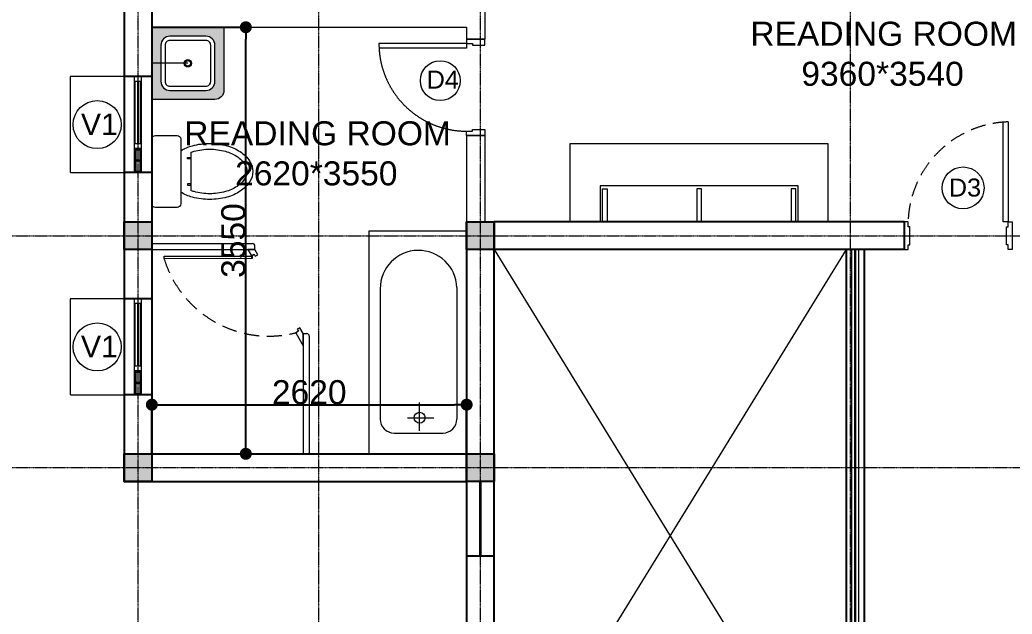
# Model space of a CAD drawing. Header units: millimetres. Extents: x -425671 to 598394, y -194194 to 343585.
# Drawn here: x 43240 to 51499, y 116592 to 121538 of the extents above; entities that cross this region are included whole.
import ezdxf

# ---------------------------------------------------------------- set-up
doc = ezdxf.new("R2010")
doc.units = ezdxf.units.MM
for name, pattern in [('ACAD_ISO10W100', [18, 12, -3, 0, -3]), ('DOT3', [0.06, 0, -0.06]), ('HIDDEN', [9.525, 6.35, -3.175])]:
    doc.linetypes.add(name, pattern=pattern)
for name, color, linetype, lineweight in [('150mm Wall', 250, 'Continuous', 13), ('230mm Wall', 250, 'Continuous', 25), ('A-Door', 250, 'Continuous', 13), ('bath fur', 250, 'Continuous', 5), ('Bathroom Door', 250, 'Continuous', 9), ('Centre line', 30, 'Continuous', 9), ('Column', 250, 'Continuous', 25), ('Cutout', 250, 'Continuous', 5), ('Furniture', 250, 'Continuous', 5), ('Glass', 4, 'Continuous', 5), ('Hidden', 250, 'Continuous', 5), ('Level', 250, 'Continuous', 13), ('Partition', 250, 'Continuous', 9), ('Railing', 250, 'Continuous', 9), ('S-DIM', 30, 'Continuous', 13), ('TEXT', 30, 'DOT3', 9), ('VENT', 250, 'Continuous', 9)]:
    doc.layers.add(name, color=color, linetype=linetype, lineweight=lineweight)
doc.layers.add('Slab', color=250, linetype='Continuous')
doc.styles.get("Standard").update_dxf_attribs({"font": 'arial.ttf'})
doc.dimstyles.new('ISO-25', dxfattribs={"dimtxt": 200, "dimasz": 180, "dimexe": 1.25, "dimexo": 0.625, "dimtad": 1, "dimtxsty": 'Standard', "dimblk": 'DOT', "dimcen": 2.5, "dimadec": 0, "dimazin": 0, "dimtfac": 1, "dimtmove": 0, "dimatfit": 3, "dimfxl": 0, "dimarcsym": 0})

# ---------------------------------------------------------------- blocks, each defined once
blk = doc.blocks.new('Bath tub')
at = {"layer": 'bath fur'}
for p, q in [((3469486, 847856.9), (3469486, 846771.5)), ((3470123.6, 847866), (3470123.6, 846771.5)), ((3469814, 846673.8), (3469814, 846910.5)), ((3469713.8, 846783), (3469932.4, 846783)), ((3469601.9, 846655.6), (3470007.7, 846655.6))]:
    blk.add_line(p, q, dxfattribs=at)
blk.add_lwpolyline([(3470205.6, 846482.7), (3469394.2, 846482.7), (3469394.2, 848337.3), (3470205.6, 848337.3)], close=True, dxfattribs=at)
blk.add_circle((3469814, 846783), 45.5, dxfattribs=at)
for centre, radius, start, end in [((3469804.9, 847856.9), 318.9, 1.63549, 180), ((3469601.9, 846771.5), 115.9, 180, 270), ((3470007.7, 846771.5), 115.9, 270, 0)]:
    blk.add_arc(centre, radius, start, end, dxfattribs=at)
blk = doc.blocks.new('WC')
at = {"layer": 'bath fur', "linetype": 'Continuous'}
for p, q in [((2471147360.3, 936774611.7), (2471147360.3, 936774071.7)), ((2471147570.3, 936774641.7), (2471147390.3, 936774641.7)), ((2471147600.3, 936774071.7), (2471147600.3, 936774611.7)), ((2471147684.3, 936774182.3), (2471147684.3, 936774501.2)), ((2471147657.4, 936774456.9), (2471147684.4, 936774456.9)), ((2471147657.4, 936774445.2), (2471147657.4, 936774456.9)), ((2471147684.4, 936774445.2), (2471147657.4, 936774445.2)), ((2471147684.4, 936774456.9), (2471147684.4, 936774445.2)), ((2471147684.4, 936774238), (2471147657.4, 936774238)), ((2471147657.4, 936774238), (2471147657.4, 936774226.3)), ((2471147657.4, 936774226.3), (2471147684.4, 936774226.3)), ((2471147684.4, 936774226.3), (2471147684.4, 936774238)), ((2471147390.3, 936774041.7), (2471147570.3, 936774041.7))]:
    blk.add_line(p, q, dxfattribs=at)
for centre, radius, start, end in [((2471147390.3, 936774611.7), 30, 90, 180), ((2471147570.3, 936774611.7), 30, 0, 90), ((2471147841.7, 936774025.2), 549.7, 90, 105.07314), ((2471147841.7, 936774025.2), 549.7, 74.92686, 90), ((2471147799.7, 936774181.2), 388.2, 105.07314, 120.90344), ((2471147799.7, 936774181.2), 340.2, 105.07314, 109.82401), ((2471147841.7, 936774025.2), 501.7, 90, 105.07314), ((2471147841.7, 936774025.2), 501.7, 74.92686, 90), ((2471147883.7, 936774181.2), 340.2, 56.96846, 74.92686), ((2471147883.7, 936774181.2), 388.2, 56.96846, 74.92686), ((2471147947.7, 936774279.7), 270.7, 32.49978, 56.96846), ((2471147947.7, 936774279.7), 222.7, 32.49978, 56.96846), ((2471148045.1, 936774341.7), 155.2, 0, 32.49978), ((2471148045.1, 936774341.7), 107.2, 0, 32.49978), ((2471148045.1, 936774341.7), 107.2, 327.50022, 0), ((2471148045.1, 936774341.7), 155.2, 327.50022, 0), ((2471147947.7, 936774403.8), 222.7, 303.03154, 327.50022), ((2471147947.7, 936774403.8), 270.7, 303.03154, 327.50022), ((2471147799.7, 936774502.3), 388.2, 239.09656, 254.92686), ((2471147799.7, 936774502.3), 340.2, 250.17599, 254.92686), ((2471147841.7, 936774658.2), 501.7, 254.92686, 270), ((2471147841.7, 936774658.2), 501.7, 270, 285.07314), ((2471147883.7, 936774502.3), 340.2, 285.07314, 303.03154), ((2471147883.7, 936774502.3), 388.2, 285.07314, 303.03154), ((2471147841.7, 936774658.2), 549.7, 254.92686, 270), ((2471147841.7, 936774658.2), 549.7, 270, 285.07314), ((2471147390.3, 936774071.7), 30, 180, 270), ((2471147570.3, 936774071.7), 30, 270, 0)]:
    blk.add_arc(centre, radius, start, end, dxfattribs=at)
blk = doc.blocks.new('Door1')
at = {"layer": 'Bathroom Door'}
for p, q in [((1900.5856, 444.8857), (1899.8556, 444.8857)), ((1900.5856, 444.8457), (1899.8567, 444.8457))]:
    blk.add_line(p, q, dxfattribs=at)
for points in [[(1900.7356, 444.9207), (1900.5856, 444.9207), (1900.5856, 444.8857), (1900.6356, 444.8857), (1900.6356, 444.8707), (1900.7356, 444.8707), (1900.7356, 444.9207)], [(1900.5856, 444.8857), (1900.5856, 444.8457)], [(1900.7356, 444.1207), (1900.5856, 444.1207), (1900.5856, 444.1557), (1900.6356, 444.1557), (1900.6356, 444.1707), (1900.7356, 444.1707), (1900.7356, 444.1207)]]:
    blk.add_lwpolyline(points, dxfattribs=at)
at = {"layer": 'Bathroom Door', "linetype": 'HIDDEN', "ltscale": 20}
blk.add_arc((1900.5856, 444.8857), 0.73, 180, 270, dxfattribs=at)
blk = doc.blocks.new('Door 900')
at = {"layer": 'A-Door'}
for points in [[(29934124.5, 12198490.5), (29934164.5, 12198490.5), (29934164.5, 12198476.1), (29934239.4, 12198476.1), (29934314.4, 12198476.1), (29934314.4, 12198490.5), (29934354.4, 12198490.5), (29934354.4, 12198524.1), (29934239.4, 12198524.1), (29934124.5, 12198524.1)], [(29934164.5, 12197672.1), (29934314.4, 12197672.1), (29934314.4, 12197657.7), (29934354.4, 12197657.7), (29934354.4, 12197624.1), (29934239.4, 12197624.1), (29934124.5, 12197624.1), (29934124.5, 12197657.7), (29934164.5, 12197657.7)]]:
    blk.add_lwpolyline(points, close=True, dxfattribs=at)
blk.add_lwpolyline([(29935186.9, 12197657.7), (29934354.4, 12197657.7), (29934354.4, 12197697.7), (29935184.8, 12197697.7)], dxfattribs=at)
at = {"layer": 'A-Door', "linetype": 'HIDDEN', "ltscale": 20}
blk.add_arc((29934327.4, 12197631), 859.9, 1.77694, 88.20242, dxfattribs=at)
blk = doc.blocks.new('800mm Door')
at = {"layer": 'Bathroom Door'}
for p, q in [((3473570.6, 850968.7), (3473570.6, 850968.7)), ((3473571.5, 850972.1), (3473586.7, 850980.9)), ((3473574.7, 850971.6), (3473587.7, 850979.1)), ((3473587.7, 850979.1), (3473586.7, 850980.9))]:
    blk.add_line(p, q, dxfattribs=at)
for points in [[(3473597.8, 851021.8), (3473540.1, 851021.8), (3473569.4, 850970.9), (3473591, 850983.4), (3473601, 850966), (3473622.7, 850978.5)], [(3473571.9, 850946.6), (3472841.9, 850945.7), (3472841.9, 850965.7), (3473571.9, 850966.6)], [(3473938.2, 850329.4), (3474000.1, 850221.8), (3474000.1, 850322.1), (3473971.6, 850371.6), (3473949.9, 850359.2), (3473959.9, 850341.8)]]:
    blk.add_lwpolyline(points, close=True, dxfattribs=at)
blk.add_lwpolyline([(3473573.9, 850967.7), (3473573.9, 850946.6), (3473571.9, 850946.6), (3473571.9, 850967.6)], dxfattribs=at)
for radius in [2.5, 1.5]:
    blk.add_circle((3473572.8, 850970), radius, dxfattribs=at)
at = {"layer": 'Bathroom Door', "linetype": 'HIDDEN', "ltscale": 20}
blk.add_arc((3473714.2, 851214.2), 912.7, 197.10323, 284.20866, dxfattribs=at)
blk = doc.blocks.new('vent p')
at = {"layer": 'VENT', "linetype": 'Continuous'}
for points in [[(562291.7, -470392.8), (562291.7, -470452.8)], [(562291.7, -470392.8), (563091.7, -470392.8)], [(562386.7, -470392.8), (562386.7, -470452.8)], [(562396.7, -470392.8), (562396.7, -470452.8)], [(562491.7, -470392.8), (562491.7, -470452.8)], [(562531.7, -470392.8), (562531.7, -470452.8)], [(562531.7, -470402.8), (563051.7, -470402.8)], [(563051.7, -470392.8), (563051.7, -470452.8)], [(563091.7, -470392.8), (563091.7, -470452.8)], [(562291.7, -470452.8), (563091.7, -470452.8)], [(562531.7, -470447.8), (563051.7, -470447.8)]]:
    blk.add_lwpolyline(points, dxfattribs=at)
for points in [[(562291.7, -470392.8), (562491.7, -470392.8), (562491.7, -470452.8), (562291.7, -470452.8)], [(562297.7, -470398.8), (562485.7, -470398.8), (562485.7, -470446.8), (562297.7, -470446.8)], [(562303.7, -470404.8), (562479.7, -470404.8), (562479.7, -470440.8), (562303.7, -470440.8)]]:
    blk.add_lwpolyline(points, close=True, dxfattribs=at)
at = {"layer": 'VENT', "color": 4, "linetype": 'Continuous'}
for points in [[(562531.7, -470419.8), (563051.7, -470419.8)], [(562531.7, -470425.8), (563051.7, -470425.8)]]:
    blk.add_lwpolyline(points, dxfattribs=at)
blk = doc.blocks.new('Basin')
at = {"layer": 'bath fur', "linetype": 'Continuous', "true_color": 0x636466}
h = blk.add_hatch(color=251, dxfattribs=at)
h.dxf.hatch_style = 1
edge = h.paths.add_edge_path(flags=16)
edge.add_line((3472890.1, 852346.6), (3473190.1, 852346.6))
edge.add_arc((3473190.1, 852421.6), 75, 270, 360)
edge.add_line((3473265.1, 852421.6), (3473265.1, 852721.6))
edge.add_arc((3473190.1, 852721.6), 75, 0, 90)
edge.add_line((3473190.1, 852796.6), (3472890.1, 852796.6))
edge.add_arc((3472890.1, 852721.6), 75, 90, 180)
edge.add_line((3472815.1, 852721.6), (3472815.1, 852421.6))
edge.add_arc((3472890.1, 852421.6), 75, 180, 270)
edge = h.paths.add_edge_path()
edge.add_line((3472740.1, 852871.8), (3473340.1, 852871.8))
edge.add_line((3473340.1, 852871.8), (3473340.1, 852346.8))
edge.add_arc((3473265.1, 852346.8), 75, -90, 0, ccw=False)
edge.add_line((3473265.1, 852271.8), (3472740.1, 852271.8))
edge.add_line((3472740.1, 852271.8), (3472740.1, 852871.8))
at = {"layer": 'bath fur', "linetype": 'Continuous'}
blk.add_line((3473040.1, 852571.8), (3472740.1, 852571.8), dxfattribs=at)
blk.add_lwpolyline([(3472740.1, 852871.8), (3473340.1, 852871.8), (3473340.1, 852346.8, -0.414214), (3473265.1, 852271.8), (3472740.1, 852271.8)], format="xyb", close=True, dxfattribs=at)
at = {"layer": 'bath fur'}
for points in [[(3472890.1, 852346.6), (3473190.1, 852346.6, 0.414214), (3473265.1, 852421.6), (3473265.1, 852721.6, 0.414214), (3473190.1, 852796.6), (3472890.1, 852796.6, 0.414214), (3472815.1, 852721.6), (3472815.1, 852421.6, 0.414214)], [(3472890.1, 852381.6), (3473190.1, 852381.6, 0.414214), (3473230.1, 852421.6), (3473230.1, 852721.6, 0.414214), (3473190.1, 852761.6), (3472890.1, 852761.6, 0.414214), (3472850.1, 852721.6), (3472850.1, 852421.6, 0.414214)]]:
    blk.add_lwpolyline(points, format="xyb", close=True, dxfattribs=at)
for radius in [30.5, 22.5]:
    blk.add_circle((3473040.1, 852571.8), radius, dxfattribs=at)
blk = doc.blocks.new('_Dot')
at = {"color": 0, "linetype": 'ByBlock', "lineweight": -2}
blk.add_line((-0.5, 0), (-1, 0), dxfattribs=at)
at = {"color": 0, "linetype": 'ByBlock', "const_width": 0.5}
blk.add_lwpolyline([(-0.25, 0, 1), (0.25, 0, 1)], format="xyb", close=True, dxfattribs=at)
blk = doc.blocks.new('*D227')
at = {"layer": 'Defpoints', "color": 0, "transparency": 16777216}
for p in [(46959, 118334.9), (44339, 117926), (46959, 117926)]:
    blk.add_point(p, dxfattribs=at)
at = {"layer": 'S-DIM', "color": 0, "lineweight": -2, "transparency": 16777216}
for p, q in [((44339, 117926.6), (44339, 118336.2)), ((44439, 118334.9), (46859, 118334.9)), ((46959, 117926.6), (46959, 118336.2))]:
    blk.add_line(p, q, dxfattribs=at)
at = {"layer": 'S-DIM', "color": 0, "lineweight": -2, "transparency": 16777216, "xscale": 100, "yscale": 100, "zscale": 100, "rotation": 180}
blk.add_blockref('_Dot', (44339, 118334.9), dxfattribs=at)
at = {"layer": 'S-DIM', "color": 0, "lineweight": -2, "transparency": 16777216, "xscale": 100, "yscale": 100, "zscale": 100}
blk.add_blockref('_Dot', (46959, 118334.9), dxfattribs=at)
at = {"layer": 'S-DIM', "color": 0, "transparency": 16777216, "insert": (45649, 118437.6), "char_height": 200, "attachment_point": 5}
blk.add_mtext('2620', dxfattribs=at)
blk = doc.blocks.new('*D228')
at = {"layer": 'Defpoints', "color": 0, "transparency": 16777216}
for p in [(44339, 121476), (45121.2, 121476), (44339, 117926)]:
    blk.add_point(p, dxfattribs=at)
at = {"layer": 'S-DIM', "color": 0, "lineweight": -2, "transparency": 16777216}
for p, q in [((44339.7, 121476), (45122.4, 121476)), ((45121.2, 118026), (45121.2, 121376)), ((44339.7, 117926), (45122.4, 117926))]:
    blk.add_line(p, q, dxfattribs=at)
at = {"layer": 'S-DIM', "color": 0, "lineweight": -2, "transparency": 16777216, "xscale": 100, "yscale": 100, "zscale": 100}
for p, rotation in [((45121.2, 121476), 90), ((45121.2, 117926), 270)]:
    blk.add_blockref('_Dot', p, dxfattribs=dict(at, rotation=rotation))
at = {"layer": 'S-DIM', "color": 0, "transparency": 16777216, "insert": (45018.4, 119701), "char_height": 200, "attachment_point": 5, "rotation": 90}
blk.add_mtext('3550', dxfattribs=at)
blk = doc.blocks.new('d3')
at = {"layer": 'TEXT', "linetype": 'Continuous'}
blk.add_circle((544251.5, -502797.6), 174.2, dxfattribs=at)
at = {"layer": 'TEXT', "linetype": 'Continuous', "insert": (544133.2, -502719.5), "char_height": 150, "attachment_point": 1}
blk.add_mtext_dynamic_manual_height_columns('D3', width=2079.442, gutter_width=12.5, heights=[0], dxfattribs=at)
blk = doc.blocks.new('d4')
at = {"layer": 'TEXT', "linetype": 'Continuous'}
blk.add_circle((543327.5, -501565.5), 165.7, dxfattribs=at)
at = {"layer": 'TEXT', "linetype": 'Continuous', "insert": (543213.9, -501481.4), "char_height": 150, "attachment_point": 1}
blk.add_mtext_dynamic_manual_height_columns('D4', width=1465.444, gutter_width=12.5, heights=[0], dxfattribs=at)
blk = doc.blocks.new('V1')
at = {"layer": 'TEXT', "linetype": 'Continuous'}
blk.add_circle((547389.6, -493829), 200, dxfattribs=at)
at = {"layer": 'TEXT', "linetype": 'Continuous', "insert": (547254.3, -493736.8), "char_height": 180, "attachment_point": 1}
blk.add_mtext_dynamic_manual_height_columns('V1', width=2115.625, gutter_width=12.5, heights=[0], dxfattribs=at)

msp = doc.modelspace()

# ---------------------------------------------------------------- hatches: boundary and pattern name
at = {"layer": 'Column', "transparency": 33554687}
h = msp.add_hatch(color=256, dxfattribs=at)
h.dxf.hatch_style = 1
h.paths.add_polyline_path([(56469.03, 105535.995), (56699.03, 105535.995), (56699.03, 105985.995), (56469.03, 105985.995)])
h.paths.add_polyline_path([(50039.03, 105535.995), (50269.03, 105535.995), (50269.03, 105985.995), (50039.03, 105985.995)])
h.paths.add_polyline_path([(45614.03, 105535.995), (45844.03, 105535.995), (45844.03, 105985.995), (45614.03, 105985.995)])
h.paths.add_polyline_path([(45614.03, 111366.016), (45844.03, 111366.016), (45844.03, 111816.016), (45614.03, 111816.016)])
h.paths.add_polyline_path([(49819.03, 111586.016), (50269.03, 111586.016), (50269.03, 111816.016), (49819.03, 111816.016)])
h.paths.add_polyline_path([(56699.03, 111966.016), (56469.03, 111966.016), (56469.03, 111516.016), (56699.03, 111516.016)])
h.paths.add_polyline_path([(58199.03, 111586.016), (58429.03, 111586.016), (58429.03, 111816.016), (58199.03, 111816.016)])
h.paths.add_polyline_path([(58199.03, 114626.016), (58429.03, 114626.016), (58429.03, 114856.016), (58199.03, 114856.016)])
h.paths.add_polyline_path([(56699.03, 114626.016), (56699.03, 114856.016), (56249.03, 114856.016), (56249.03, 114626.016)])
h.paths.add_polyline_path([(53219.03, 114626.016), (53219.03, 114856.016), (52769.03, 114856.016), (52769.03, 114626.016)])
h.paths.add_polyline_path([(50269.03, 114626.016), (50269.03, 114856.016), (49819.03, 114856.016), (49819.03, 114626.016)])
h.paths.add_polyline_path([(46959.03, 114856.016), (46959.03, 114626.016), (47409.03, 114626.016), (47409.03, 114856.016)])
h.paths.add_polyline_path([(44109.03, 117696.016), (44339.03, 117696.016), (44339.03, 117926.016), (44109.03, 117926.016)])
h.paths.add_polyline_path([(47189.03, 117696.016), (47189.03, 117926.016), (46959.03, 117926.016), (46959.03, 117696.016)])
h.paths.add_polyline_path([(52999.03, 119626.016), (52999.03, 119856.016), (52549.03, 119856.016), (52549.03, 119626.016)])
h.paths.add_polyline_path([(56249.03, 119856.016), (56249.03, 119626.016), (56699.03, 119626.016), (56699.03, 119856.016)])
h.paths.add_polyline_path([(46959.03, 119626.016), (47189.03, 119626.016), (47189.03, 119856.016), (46959.03, 119856.016)])
h.paths.add_polyline_path([(44339.03, 119626.016), (44339.03, 119856.016), (44109.03, 119856.016), (44109.03, 119626.016)])
h.paths.add_polyline_path([(44109.03, 123176.016), (44339.03, 123176.016), (44339.03, 123626.016), (44109.03, 123626.016)])
h.paths.add_polyline_path([(47409.03, 123396.016), (47409.03, 123626.016), (46959.03, 123626.016), (46959.03, 123396.016)])
h.paths.add_polyline_path([(52999.03, 123396.016), (52999.03, 123626.016), (52549.03, 123626.016), (52549.03, 123396.016)])
h.paths.add_polyline_path([(56249.03, 123396.016), (56699.03, 123396.016), (56699.03, 123626.016), (56249.03, 123626.016)])

# ---------------------------------------------------------------- linework, layer by layer
at = {"layer": '150mm Wall'}
for p, q in [((47109.03, 121726.016), (47109.03, 121376.016)), ((44339.03, 121476.016), (46959.03, 121476.016)), ((46959.03, 121476.016), (46959.03, 121376.016)), ((46959.03, 121376.016), (47109.03, 121376.016)), ((46959.03, 120576.016), (46959.03, 119856.016)), ((46959.03, 120576.016), (47109.03, 120576.016)), ((47109.03, 120576.016), (47109.03, 119856.016))]:
    msp.add_line(p, q, dxfattribs=at)
at = {"layer": '230mm Wall'}
for p, q in [((44109.03, 121626.016), (44109.03, 117696.016)), ((44339.03, 121626.016), (44339.03, 117696.016)), ((44339.03, 121066.016), (44109.03, 121066.016)), ((44339.03, 120266.016), (44109.03, 120266.016)), ((46959.03, 119856.016), (46959.03, 114626.016)), ((47189.03, 114856.016), (47189.03, 119856.016)), ((50599.03, 119856.016), (50599.03, 119626.016)), ((44339.03, 119216.016), (44109.03, 119216.016)), ((44339.03, 118416.016), (44109.03, 118416.016)), ((44109.03, 117926.016), (44109.03, 117696.016)), ((44109.03, 117926.016), (47189.03, 117926.016)), ((44109.03, 117696.016), (46959.03, 117696.016)), ((46959.03, 117076.016), (47189.03, 117076.016))]:
    msp.add_line(p, q, dxfattribs=at)
at = {"layer": '230mm Wall', "ltscale": 30}
for p, q in [((50599.03, 119856.016), (47189.03, 119856.016)), ((50599.03, 119626.016), (46959.03, 119626.016))]:
    msp.add_line(p, q, dxfattribs=at)
at = {"layer": 'Centre line', "linetype": 'ACAD_ISO10W100', "ltscale": 0.6}
for p, q in [((44224.008, 97626.016), (44224.035, 129626.016)), ((45729.018, 97626.016), (45729.044, 129626.016)), ((47074.011, 97626.016), (47074.038, 129626.016)), ((50154.023, 97626.016), (50154.05, 129626.016)), ((37039.03, 119741.016), (63039.03, 119741.016)), ((37039.03, 117811.016), (63039.03, 117811.016))]:
    msp.add_line(p, q, dxfattribs=at)
at = {"layer": 'Column'}
for points in [[(44109.03, 119856.016), (44339.03, 119856.016), (44339.03, 119626.016), (44109.03, 119626.016)], [(46959.03, 119856.016), (47189.03, 119856.016), (47189.03, 119626.016), (46959.03, 119626.016)], [(44109.03, 117926.016), (44339.03, 117926.016), (44339.03, 117696.016), (44109.03, 117696.016)], [(46959.03, 117926.016), (47189.03, 117926.016), (47189.03, 117696.016), (46959.03, 117696.016)]]:
    msp.add_lwpolyline(points, close=True, dxfattribs=at)
at = {"layer": 'Cutout', "ltscale": 0.2}
for p, q in [((47184.03, 114856.016), (50119.03, 119626.016)), ((47189.03, 119626.016), (50119.03, 114856.016))]:
    msp.add_line(p, q, dxfattribs=at)
at = {"layer": 'Furniture'}
msp.add_lwpolyline([(47819.03, 119856.016), (49969.03, 119856.016), (49969.03, 120506.016), (47819.03, 120506.016)], close=True, dxfattribs=at)
at = {"layer": 'Furniture', "color": 152, "true_color": 0x2776bb}
msp.add_lwpolyline([(48069.03, 119856.016), (49719.03, 119856.016), (49719.03, 120156.016), (48069.03, 120156.016)], close=True, dxfattribs=at)
at = {"layer": 'Furniture', "color": 8, "linetype": 'HIDDEN', "lineweight": 5, "ltscale": 150, "true_color": 0x7d7d7d}
for points in [[(48129.03, 119856.016), (48089.03, 119856.016), (48089.03, 120131.016), (48129.03, 120131.016)], [(48874.03, 119856.016), (48914.03, 119856.016), (48914.03, 120131.016), (48874.03, 120131.016)], [(49659.03, 119856.016), (49699.03, 119856.016), (49699.03, 120131.016), (49659.03, 120131.016)]]:
    msp.add_lwpolyline(points, close=True, dxfattribs=at)
at = {"layer": 'Glass', "ltscale": 30}
for p, q in [((50189.03, 114856.016), (50189.03, 119626.016)), ((50199.03, 114856.016), (50199.03, 119626.016))]:
    msp.add_line(p, q, dxfattribs=at)
at = {"layer": 'Glass'}
for p, q in [((47069.03, 117076.016), (47069.03, 117696.016)), ((47079.03, 117076.016), (47079.03, 117696.016))]:
    msp.add_line(p, q, dxfattribs=at)
at = {"layer": 'Hidden', "linetype": 'HIDDEN', "ltscale": 0.2}
for points in [[(44109.03, 121066.016), (43659.03, 121066.016), (43659.03, 120266.016), (44109.03, 120266.016)], [(44109.03, 119216.016), (43659.03, 119216.016), (43659.03, 118416.016), (44109.03, 118416.016)]]:
    msp.add_lwpolyline(points, close=True, dxfattribs=at)
at = {"layer": 'Partition'}
for p, q in [((44339.03, 119676.016), (45176.706, 119676.016)), ((44339.03, 119626.016), (45196.706, 119626.016)), ((45196.706, 119626.016), (45196.706, 119656.016)), ((45599.03, 118926.322), (45599.03, 117926.016)), ((45599.03, 118926.322), (45629.03, 118926.322)), ((45649.03, 118906.322), (45649.03, 117926.016))]:
    msp.add_line(p, q, dxfattribs=at)
for centre in [(45176.706, 119656.016), (45629.03, 118906.322)]:
    msp.add_arc(centre, 20, 0, 90, dxfattribs=at)
at = {"layer": 'Railing', "ltscale": 30}
for p, q in [((50164.03, 114856.016), (50164.03, 119626.016)), ((50224.03, 114856.016), (50224.03, 119626.016))]:
    msp.add_line(p, q, dxfattribs=at)
at = {"layer": 'Slab', "ltscale": 30}
for p, q in [((50119.03, 114856.016), (50119.03, 119626.016)), ((50269.03, 114856.016), (50269.03, 119626.016))]:
    msp.add_line(p, q, dxfattribs=at)

# ---------------------------------------------------------------- block references
at = {"layer": 'A-Door', "rotation": 89.99999999993001}
msp.add_blockref('Door 900', (12249123.115, -29814498.458), dxfattribs=at)
at = {"layer": 'bath fur', "linetype": 'Continuous', "xscale": -1, "rotation": 180}
msp.add_blockref('WC', (-2471103021.262, 936894617.76), dxfattribs=at)
at = {"layer": 'Bathroom Door', "xscale": 1000, "yscale": 1000, "zscale": 1000}
msp.add_blockref('Door1', (-1853626.611, -323544.715), dxfattribs=at)
at = {"layer": 'Level', "linetype": 'Continuous', "lineweight": 9}
for p in [(-503505.527, 614495.041), (-503505.527, 612645.041)]:
    msp.add_blockref('V1', p, dxfattribs=at)
at = {"layer": 'Railing'}
for name, p in [('Basin', (-3428401.054, -731395.806)), ('Bath tub', (-3423246.529, -728556.717)), ('800mm Door', (-3428401.054, -731395.806))]:
    msp.add_blockref(name, p, dxfattribs=at)
at = {"layer": 'TEXT', "linetype": 'Continuous'}
for name, p in [('d4', (-496587.665, 622597.166)), ('d3', (-493160.63, 622936.624))]:
    msp.add_blockref(name, p, dxfattribs=at)
at = {"layer": 'VENT', "linetype": 'Continuous', "xscale": -1, "rotation": 270}
for p in [(514646.814, -442025.698), (514646.814, -443875.698)]:
    msp.add_blockref('vent p', p, dxfattribs=at)

# ---------------------------------------------------------------- texts
at = {"layer": 'TEXT', "linetype": 'Continuous', "char_height": 200, "attachment_point": 1}
for s, insert in [('\\pi682.2176;READING ROOM\\P\\pi1107.11528;9360*3540', (48637.493, 121522.406)), ('\\pi682.2176;READING ROOM\\P\\pi1105.40996;2620*3550', (43926.284, 120693.614))]:
    msp.add_mtext_dynamic_manual_height_columns(s, width=3541.10642, gutter_width=0, heights=[1539.463], dxfattribs=dict(at, insert=insert))

# ---------------------------------------------------------------- dimensions: what is measured, and where the dimension line sits
at = {"layer": 'S-DIM'}
dim = msp.add_linear_dim(base=(45121.162, 121476.016), p1=(44339.03, 117926.016), p2=(44339.03, 121476.016), angle=90, dimstyle='ISO-25', override={"dimasz": 100}, dxfattribs=at)
dim.commit()
dim.dimension.update_dxf_attribs({"geometry": '*D228', "text_midpoint": (45018.354, 119701.016)})
dim = msp.add_linear_dim(base=(46959.03, 118334.903), p1=(44339.03, 117926.016), p2=(46959.03, 117926.016), dimstyle='ISO-25', override={"dimasz": 100}, dxfattribs=at)
dim.commit()
dim.dimension.update_dxf_attribs({"geometry": '*D227', "text_midpoint": (45649.03, 118437.642)})

doc.saveas('drawing.dxf')
